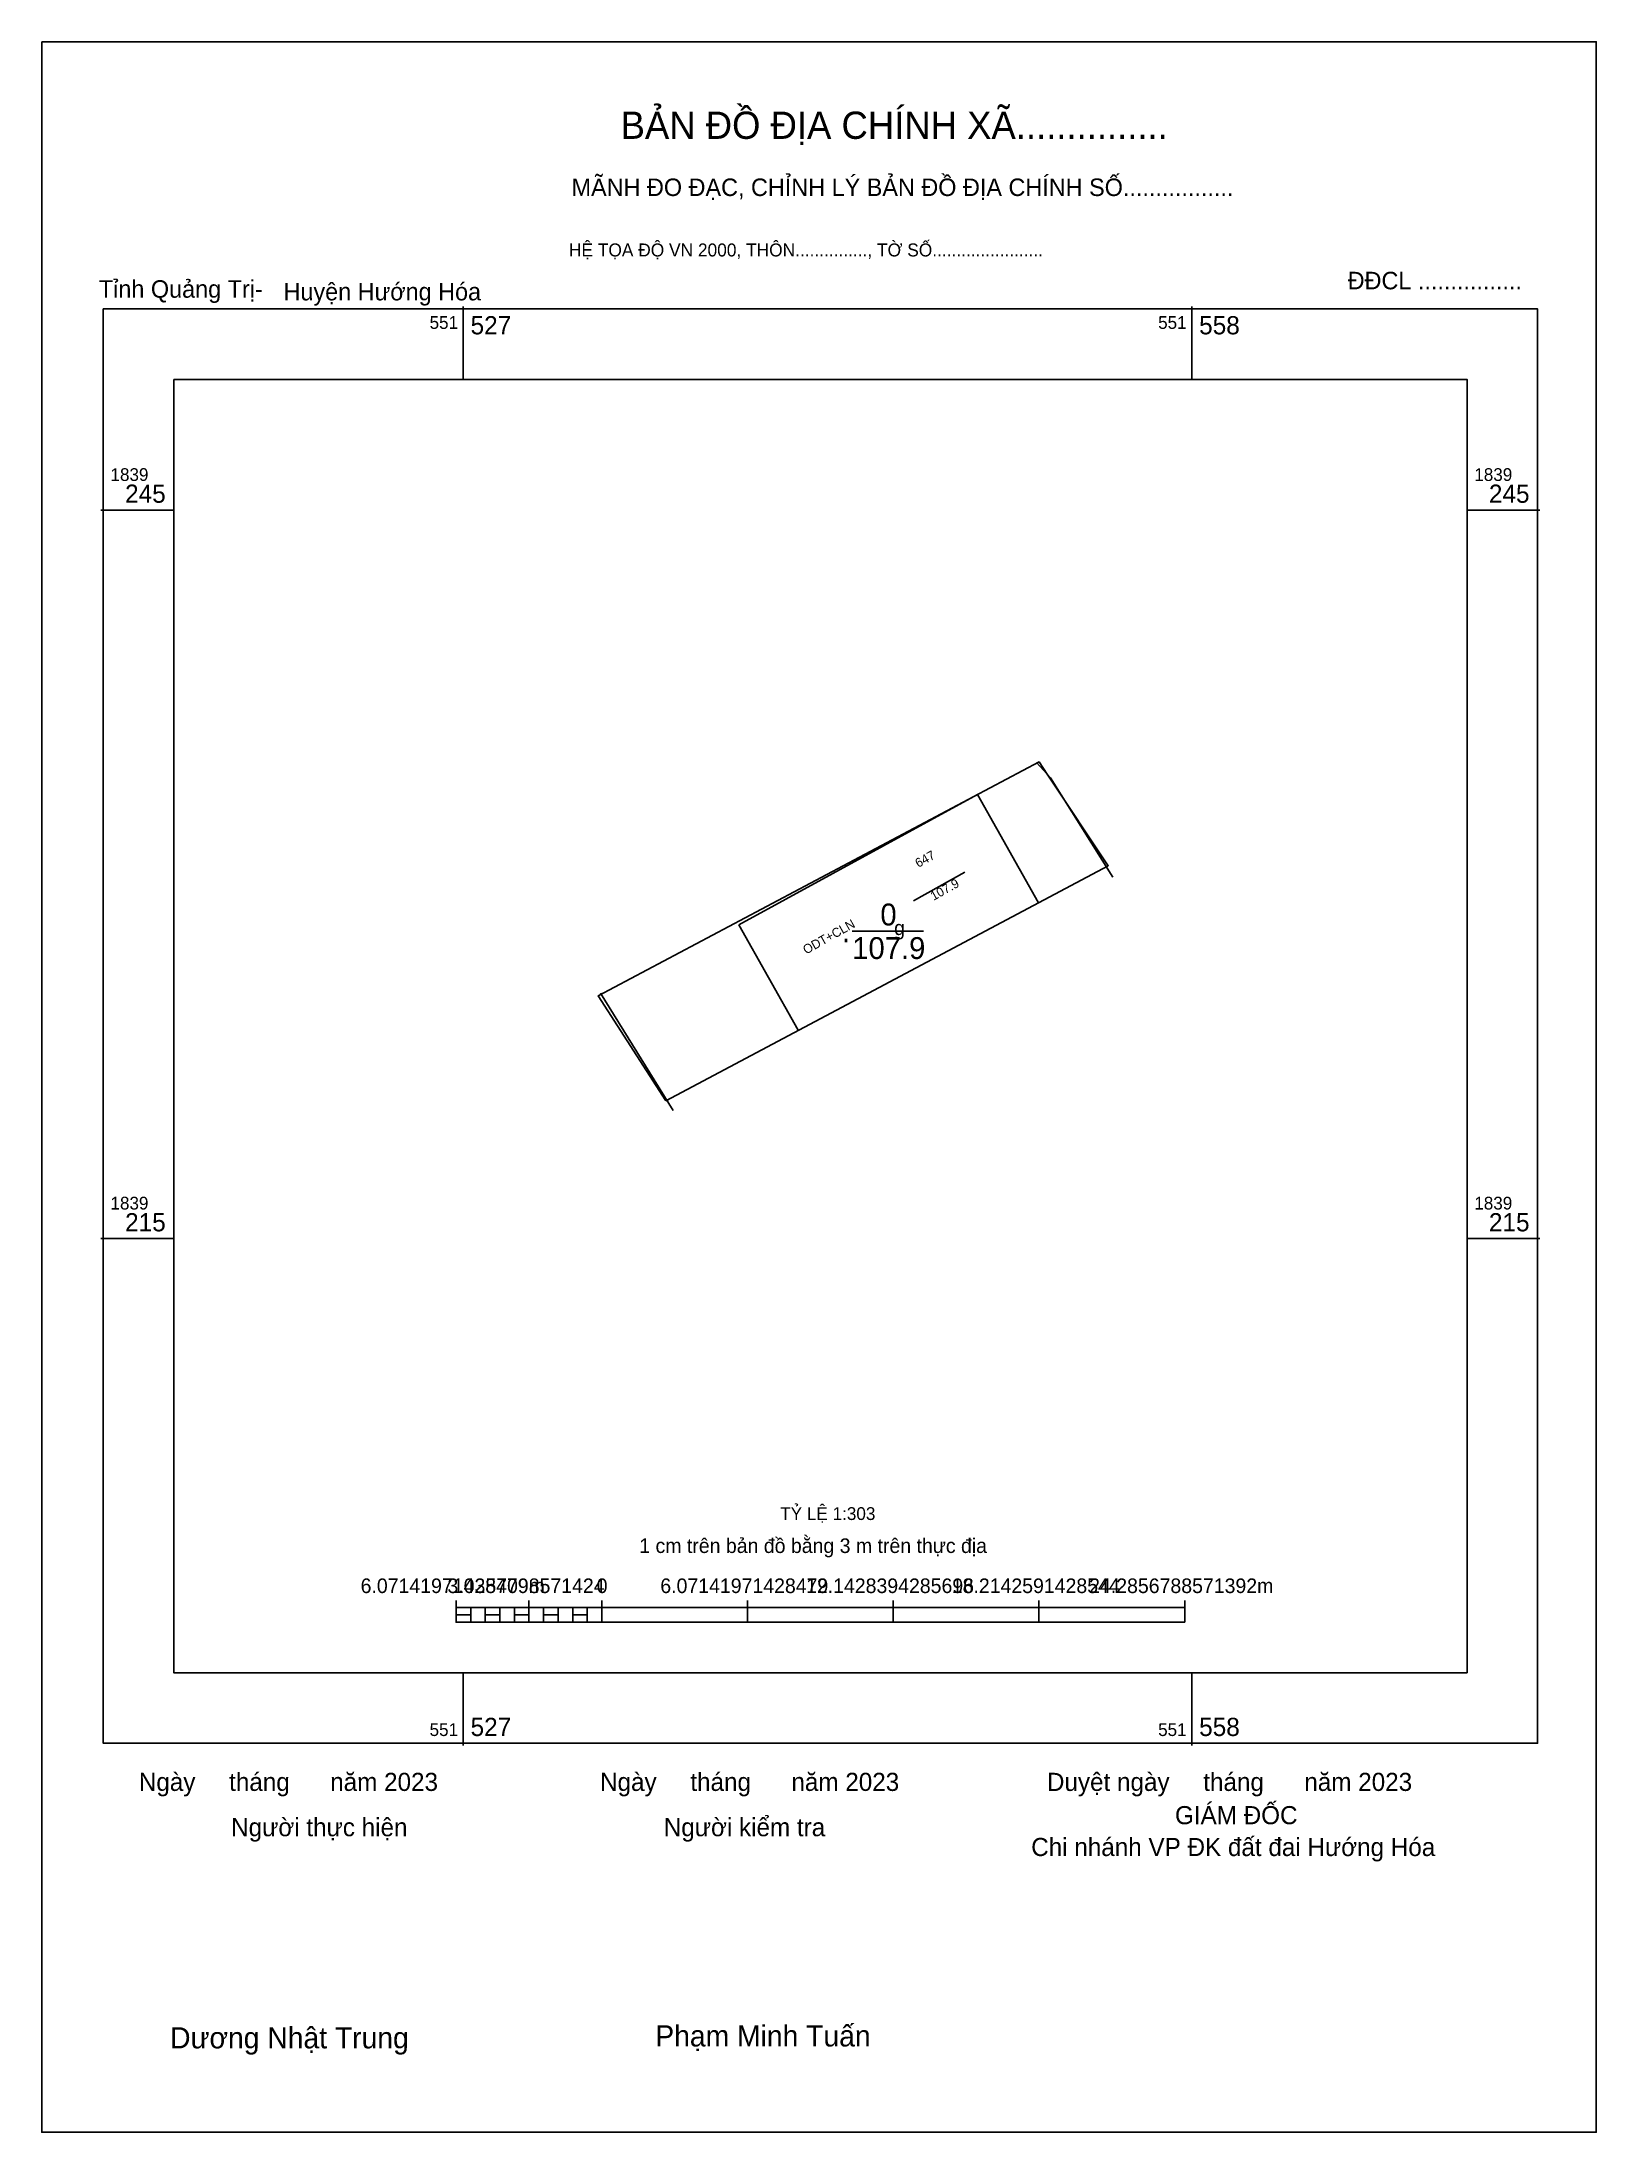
# Model space of a CAD drawing. Extents: x 551510.2 to 551575, y 1839177.9 to 1839265.
import ezdxf

# ---------------------------------------------------------------- set-up
doc = ezdxf.new("R2010")
doc.units = 0
for name, color, linetype in [('Level 1', 7, 'Continuous'), ('Level 10', 7, 'Continuous'), ('Level 13', 7, 'Continuous'), ('Level 14', 7, 'Continuous'), ('Level 15', 7, 'Continuous'), ('Level 16', 7, 'Continuous'), ('Level 27', 7, 'Continuous'), ('Level 49', 7, 'Continuous'), ('Level 6', 7, 'Continuous'), ('Level 62', 7, 'Continuous'), ('Level 63', 7, 'Continuous'), ('Level 9', 7, 'Continuous')]:
    doc.layers.add(name, color=color, linetype=linetype)

msp = doc.modelspace()

# ---------------------------------------------------------------- linework, layer by layer
at = {"layer": 'Level 10'}
msp.add_line((551543.97, 1839227.98), (551546.945, 1839227.98), dxfattribs=at)
msp.add_lwpolyline([(551536.199, 1839220.92), (551533.388, 1839225.294), (551551.76, 1839235.04), (551552.102, 1839234.522), (551552.15, 1839234.45), (551554.638, 1839230.709)], close=True, dxfattribs=at)
at = {"layer": 'Level 14'}
for p, q in [((551549.187, 1839233.678), (551539.243, 1839228.247)), ((551551.736, 1839229.169), (551549.187, 1839233.678)), ((551539.243, 1839228.247), (551541.726, 1839223.854))]:
    msp.add_line(p, q, dxfattribs=at)
at = {"layer": 'Level 15'}
msp.add_lwpolyline([(551510.203, 1839265.042), (551574.972, 1839265.042), (551574.972, 1839177.943), (551510.203, 1839177.943)], close=True, dxfattribs=at)
at = {"layer": 'Level 27'}
for p, q in [((551551.76, 1839235.04), (551551.758, 1839235.043)), ((551552.102, 1839234.522), (551552.105, 1839234.523)), ((551554.638, 1839230.709), (551554.64, 1839230.706)), ((551536.199, 1839220.92), (551536.201, 1839220.918))]:
    msp.add_line(p, q, dxfattribs=at)
at = {"layer": 'Level 49'}
msp.add_line((551533.485, 1839225.401), (551536.51, 1839220.516), dxfattribs=at)
msp.add_lwpolyline([(551551.65, 1839235.02), (551552.24, 1839234.37), (551554.826, 1839230.239)], dxfattribs=at)
at = {"layer": 'Level 62'}
msp.add_lwpolyline([(551515.703, 1839250.975), (551569.591, 1839250.975), (551569.591, 1839197.087), (551515.703, 1839197.087)], close=True, dxfattribs=at)
at = {"layer": 'Level 63'}
for p, q in [((551527.767, 1839254.01), (551527.767, 1839250.975)), ((551558.124, 1839254.01), (551558.124, 1839250.975)), ((551512.668, 1839245.531), (551515.703, 1839245.531)), ((551569.591, 1839245.531), (551572.626, 1839245.531)), ((551546.529, 1839229.249), (551548.658, 1839230.44)), ((551512.668, 1839215.174), (551515.703, 1839215.174)), ((551569.591, 1839215.174), (551572.626, 1839215.174)), ((551527.469, 1839200.103), (551527.469, 1839199.192)), ((551527.469, 1839199.799), (551557.826, 1839199.799)), ((551528.076, 1839199.799), (551528.076, 1839199.192)), ((551528.683, 1839199.799), (551528.683, 1839199.192)), ((551529.29, 1839199.799), (551529.29, 1839199.192)), ((551529.897, 1839199.799), (551529.897, 1839199.192)), ((551530.504, 1839200.103), (551530.504, 1839199.192)), ((551530.504, 1839199.799), (551530.504, 1839199.192)), ((551531.111, 1839199.799), (551531.111, 1839199.192)), ((551531.719, 1839199.799), (551531.719, 1839199.192)), ((551532.326, 1839199.799), (551532.326, 1839199.192)), ((551532.933, 1839199.799), (551532.933, 1839199.192)), ((551533.54, 1839200.103), (551533.54, 1839199.192)), ((551533.54, 1839199.799), (551533.54, 1839199.192)), ((551539.611, 1839200.103), (551539.611, 1839199.192)), ((551545.683, 1839200.103), (551545.683, 1839199.192)), ((551551.754, 1839200.103), (551551.754, 1839199.192)), ((551557.826, 1839200.103), (551557.826, 1839199.192)), ((551527.469, 1839199.192), (551557.826, 1839199.192)), ((551527.767, 1839197.087), (551527.767, 1839194.052)), ((551558.124, 1839197.087), (551558.124, 1839194.052))]:
    msp.add_line(p, q, dxfattribs=at)
for points in [[(551512.762, 1839253.916), (551572.532, 1839253.916), (551572.532, 1839194.146), (551512.762, 1839194.146)], [(551527.469, 1839199.496), (551528.076, 1839199.496), (551528.076, 1839199.192), (551527.469, 1839199.192)], [(551527.469, 1839199.496), (551528.076, 1839199.496), (551528.076, 1839199.192), (551527.469, 1839199.192)], [(551528.683, 1839199.496), (551529.29, 1839199.496), (551529.29, 1839199.192), (551528.683, 1839199.192)], [(551529.897, 1839199.496), (551530.504, 1839199.496), (551530.504, 1839199.192), (551529.897, 1839199.192)], [(551531.111, 1839199.496), (551531.719, 1839199.496), (551531.719, 1839199.192), (551531.111, 1839199.192)], [(551532.326, 1839199.496), (551532.933, 1839199.496), (551532.933, 1839199.192), (551532.326, 1839199.192)]]:
    msp.add_lwpolyline(points, close=True, dxfattribs=at)

# ---------------------------------------------------------------- texts
at = {"layer": 'Level 1'}
for s, p in [('647', (551546.727, 1839230.621)), ('107.9', (551547.361, 1839229.246)), ('ODT+CLN', (551542.051, 1839227.009))]:
    msp.add_text(s, height=0.3795, rotation=29.22185, dxfattribs=at).set_placement(p)
at = {"layer": 'Level 13'}
for s, height, p in [('0', 0.911, (551545.145, 1839228.223)), ('107.9', 0.9107, (551543.972, 1839226.826)), ('.', 0.911, (551543.547, 1839227.525))]:
    msp.add_text(s, height=height, dxfattribs=at).set_placement(p)
at = {"layer": 'Level 16'}
msp.add_text('g', height=0.607, dxfattribs=at).set_placement((551545.72, 1839227.82))
at = {"layer": 'Level 6'}
msp.add_text('TỶ LỆ 1:303', height=0.53365, dxfattribs=at).set_placement((551540.971, 1839203.451))
at = {"layer": 'Level 63'}
for s, height, p in [('BẢN ĐỒ ĐỊA CHÍNH XÃ...............', 1.13647, (551534.321, 1839260.998)), ('MÃNH ĐO ĐẠC, CHỈNH LÝ BẢN ĐỒ ĐỊA CHÍNH SỐ.................', 0.72923, (551532.278, 1839258.617)), ('HỆ TỌA ĐỘ VN 2000, THÔN..............., TỜ SỐ.......................', 0.53982, (551532.168, 1839256.099)), ('551', 0.5312, (551526.362, 1839253.081)), ('527', 0.7589, (551528.07, 1839252.853)), ('551', 0.5312, (551556.719, 1839253.081)), ('558', 0.7589, (551558.428, 1839252.853)), ('1839', 0.5312, (551513.066, 1839246.745)), ('1839', 0.5312, (551569.894, 1839246.745)), ('245', 0.7589, (551513.674, 1839245.835)), ('245', 0.7589, (551570.502, 1839245.835)), ('1839', 0.5312, (551513.066, 1839216.388)), ('1839', 0.5312, (551569.894, 1839216.388)), ('215', 0.7589, (551513.674, 1839215.478)), ('215', 0.7589, (551570.502, 1839215.478)), ('1 cm trên bản đồ bằng 3 m trên thực địa', 0.60714, (551535.099, 1839202.076)), ('6.07141971428479m', 0.60714, (551523.488, 1839200.407)), ('3.0357098571424', 0.60714, (551527.106, 1839200.407)), ('0', 0.607, (551533.325, 1839200.407)), ('6.07141971428479', 0.60714, (551535.976, 1839200.407)), ('12.1428394285696', 0.60714, (551542.048, 1839200.407)), ('18.2142591428544', 0.60714, (551548.12, 1839200.407)), ('24.2856788571392m', 0.60714, (551553.845, 1839200.407)), ('551', 0.5312, (551526.362, 1839194.45)), ('527', 0.7589, (551528.07, 1839194.45)), ('551', 0.5312, (551556.719, 1839194.45)), ('558', 0.7589, (551558.428, 1839194.45)), ('Ngày     tháng      năm 2023', 0.75538, (551514.247, 1839192.162)), ('Ngày     tháng      năm 2023', 0.75538, (551533.465, 1839192.162)), ('Duyệt ngày     tháng      năm 2023', 0.75538, (551552.086, 1839192.162)), ('Người kiểm tra', 0.75538, (551536.12, 1839190.274)), ('GIÁM ĐỐC', 0.7554, (551557.421, 1839190.775)), ('Người thực hiện', 0.75538, (551518.092, 1839190.274)), ('Chi nhánh VP ĐK đất đai Hướng Hóa', 0.75538, (551551.43, 1839189.449)), ('Phạm Minh Tuấn', 0.88108, (551535.767, 1839181.515)), ('Dương Nhật Trung', 0.88108, (551515.55, 1839181.436))]:
    msp.add_text(s, height=height, dxfattribs=at).set_placement(p)
at = {"layer": 'Level 9'}
for s, p in [('Tỉnh Quảng Trị-', (551512.581, 1839254.379)), ('Huyện Hướng Hóa', (551520.276, 1839254.269)), ('ĐĐCL ................', (551564.617, 1839254.73))]:
    msp.add_text(s, height=0.72923, dxfattribs=at).set_placement(p)

doc.saveas('drawing.dxf')
